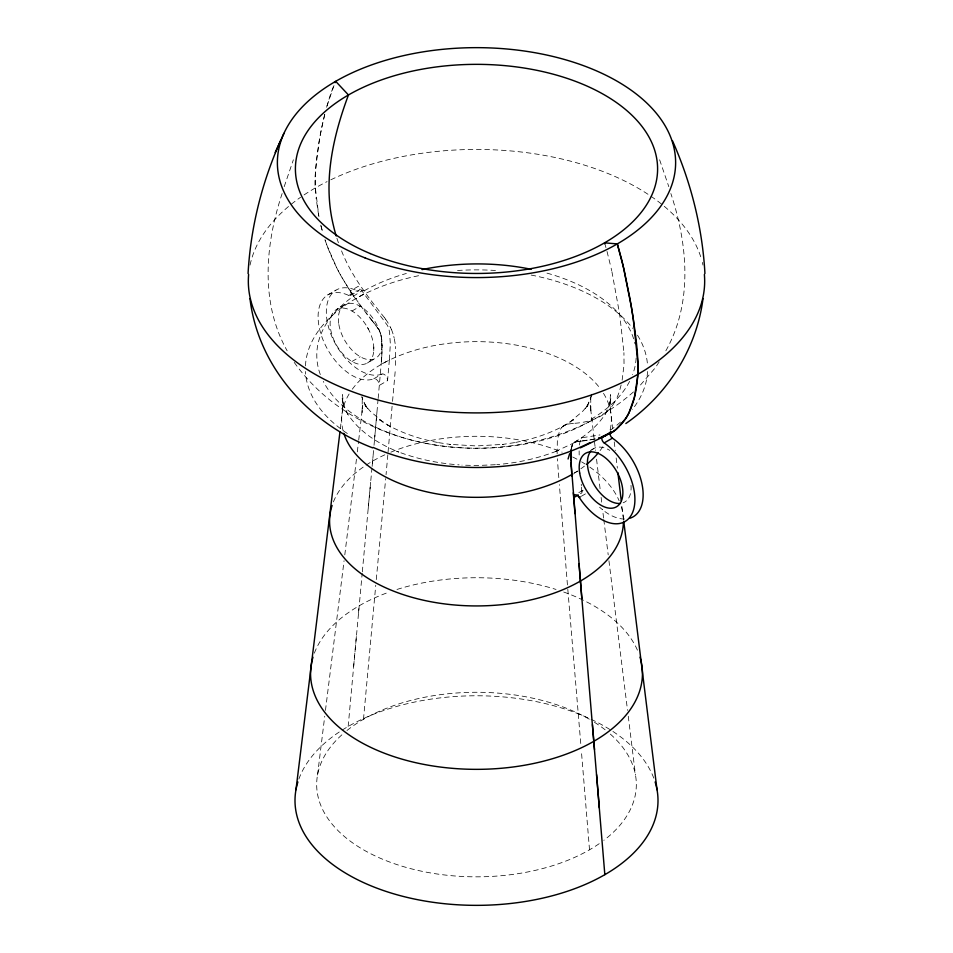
<?xml version="1.0" encoding="UTF-8"?>
<svg xmlns="http://www.w3.org/2000/svg" width="953" height="953" viewBox="0 0 953 953"><rect width="100%" height="100%" fill="white"/><g stroke="black" fill="none" stroke-linecap="round" stroke-linejoin="round"><path stroke-width="0.71" stroke-dasharray="4.76 3.57" d="M373.755 350.633L373.755 347.035M381.784 356.541L382.058 350.478A132.848 76.705 60 0 0 382.105 347.392L381.748 339.935A31.306 18.071 60 0 0 380.878 334.884L379.223 330.262L376.423 326.069M395.638 365.356L395.566 346.475M590.729 397.806L590.884 412.327L590.276 405.501L594.291 440.191M381.76 357.041L381.343 362.485M374.493 439.976L376.911 412.506M389.396 359.698L390.337 343.807L389.574 332.323A28.209 16.284 60 0 0 389.003 329.738L388.133 326.986A9.84 5.682 60 0 0 387.287 325.199L358.447 286.222L350.204 290.975A3.669 2.12 60 0 1 351.049 294.656A3.669 2.12 60 0 1 348.81 295.478A47.912 27.661 60 0 0 320.708 333.276A47.912 27.661 60 0 0 373.743 378.794A4.813 2.776 60 0 1 377.507 380.509A4.813 2.776 60 0 1 379.306 385.405L387.549 380.64L389.396 359.698L381.164 364.451L382.093 348.572L381.343 337.088A28.209 16.284 60 0 0 380.771 334.491L379.89 331.739A9.84 5.682 60 0 0 379.056 329.952L372.552 321.209M388.062 452.139L392.1 406.264M395.161 371.718L392.529 401.535M373.564 450.555L372.063 467.03M374.029 445.265L378.019 399.962M378.15 398.509L381.295 362.974M387.835 454.784L386.048 474.654M353.658 666.135L356.41 635.961M348.167 726.472L362.188 573.325M372.123 466.41L373.088 455.844M363.486 719.301L375.756 585.249M358.471 613.339L359.162 605.798M362.319 571.848L371.92 468.507M376.28 579.603L385.679 478.62M368.192 508.604L370.657 482.242M340.34 428.707L343.271 403.226L342.556 411.219L342.496 394.637L343.211 402.631L342.175 398.64L344.319 406.562L347.809 414.233L345.784 410.862C357.315 430.875 377.864 443.61 398.771 452.091L396.603 451.21C416.568 458.953 437.737 463.349 459.072 464.85M356.446 459.191L344.795 554.86M357.315 451.877L358.531 441.644M358.709 440.191L362.724 405.501L362.116 412.327L362.271 397.806M317.528 775.027L324.735 716.251M325.461 710.39L344.069 560.745M579.436 445.027L579.9 442.216A28.209 16.284 60 0 1 580.46 440.274L581.342 438.535A9.84 5.682 60 0 1 582.188 437.725L599.961 434.925M571.335 448.72L571.657 446.969A28.209 16.284 60 0 1 572.229 445.027L573.777 442.597L576.577 441.632M622.13 380.223L624.036 364.713L623.929 352.658M621.142 384.976L619.617 390.611A108.011 62.362 60 0 1 614.328 402.631M324.782 114.289L323.293 120.519A563.973 325.616 60 0 0 318.779 143.474L315.336 171.802L315.729 194.853M324.663 114.717L321.697 127.821A587.513 339.208 60 0 0 319.743 137.863L316.61 158.567L315.074 176.579A154.767 89.356 60 0 0 314.966 180.32L314.966 183.167A77.884 44.97 60 0 0 315.026 185.573L318.933 216.76M590.455 399.355L591.825 394.161M591.801 394.232L587.31 406.3L588.93 402.809L584.785 409.206L587.965 405.12L582.7 411.291L569.751 422.191L573.527 419.796L561.651 427.266L565.105 425.086C549.524 433.794 532.322 439.25 514.834 442.573L516.049 442.406L502.398 444.467L503.22 444.348L476.5 445.944L449.78 444.348L450.602 444.467L436.95 442.406L438.166 442.573C420.392 439.19 402.916 433.615 387.132 424.645L390.611 426.849L379.473 419.796L383.249 422.191L370.3 411.291L365.035 405.12L368.215 409.206L364.07 402.809L365.69 406.3L361.937 396.96M326.617 107.272L330.036 95.884A323.472 186.752 60 0 1 331.584 91.369L333.836 85.532M327.01 105.831L334.551 83.959M570.823 449.709L573.503 442.835C586.965 434.949 599.401 424.573 607.216 410.862L605.191 414.233L608.681 406.562L610.825 398.64L609.789 402.631L610.504 394.637L610.444 411.219L609.729 403.226L612.66 428.707M282.148 193.53C265.279 244.206 259.943 302.518 287.151 350.799M284.197 186.669L293.369 159.806M665.849 350.799C693.057 302.518 687.721 244.206 670.852 193.53M614.304 402.607C606.334 417.128 589.383 422.429 573.837 423.346M659.166 361.866L655.354 367.727L638.724 387.025M561.603 427.694L562.389 426.849M633.459 391.933C539.636 474.797 368.287 467.184 293.834 361.866M571.323 448.875A31.306 18.071 60 0 1 572.122 445.289L573.11 443.288A9.84 5.682 60 0 1 573.944 442.478L578.126 441.453M327.689 294.953L335.921 290.188M348.81 295.478L357.041 290.713A3.669 2.12 60 0 0 359.281 289.903A3.669 2.12 60 0 0 358.447 286.222M350.204 295.621L358.447 290.868M344.76 304.746L336.528 309.499L337.672 308.927M363.736 294.06L355.493 298.813L354.123 296.812M351.967 311.023L360.21 306.27M351.967 361.473L360.21 356.72M367.417 363.01A30.901 17.845 60 0 0 357.625 315.133A30.901 17.845 60 0 0 330.858 330.584A30.901 17.845 60 0 0 367.417 363.01L375.649 358.257M373.743 378.794L381.974 374.041A4.813 2.776 60 0 1 385.751 375.756A4.813 2.776 60 0 1 387.549 380.64M573.944 442.478L582.188 437.725M590.288 450.566L593.814 448.529M574.409 473.045L578.006 470.961M578.816 492.641L582.926 490.259M580.377 493.761L581.926 492.868A4.813 2.776 60 0 1 583.724 490.056M581.318 496.263L585.952 493.583M574.719 442.537L554.229 452.091L556.397 451.21C537.325 458.572 517.169 463.015 496.799 464.587M567.404 424.168L572.253 423.489M595.446 438.964L576.958 441.584M594.529 439.142L588.513 440.226M585.464 440.667L586.988 440.453M584.701 440.774L579.638 441.31M573.468 423.382L572.539 423.466M578.507 441.418L579.293 441.346M495.357 464.719L476.5 465.541L461.943 465.1M373.707 322.662L376.042 325.581M372.933 321.697L368.299 315.836M372.158 320.72L362.95 308.855M366.012 312.87L367.536 314.847M384.488 317.683C367.953 297.05 351.061 275.369 341.317 250.294M362.974 308.891L350.037 290.713M384.643 317.885L385.596 319.195M361.473 306.89L356.982 300.838M353.777 296.312L351.8 293.381M351.478 292.893L342.52 278.586A116.969 67.532 60 0 1 336.814 268.007L327.487 246.72A121.65 70.236 60 0 1 324.961 239.62M348.965 289.069L340.84 275.631A114.348 66.019 60 0 1 337.159 268.698L332.954 259.895A136.648 78.896 60 0 1 326.402 243.825A118.517 68.425 60 0 1 325.164 240.239M367.417 327.332L368.477 329.261M390.611 327.677L391.397 329.416M659.631 159.806L668.803 186.669M605.262 245.207L605.953 247.601M607.025 251.461L610.921 267.221M361.866 396.758L362.545 399.355M393.78 336.457L394.149 337.946M320.982 225.944L322.579 231.877L320.756 224.968M611.147 268.222L611.695 270.7M394.363 338.863L395.507 345.903M611.921 271.7L619.629 313.966L623.893 352.205M318.647 215.354L316.027 197.736M623.56 519.707L621.761 504.983M603.594 518.039L602.522 509.2M603.785 519.516L608.205 554.86M608.931 560.745L627.539 710.39M628.265 716.251L635.472 775.027M614.232 441.87L615.281 450.638M616.15 457.94L617.365 468.185M594.469 441.644L595.518 450.424M596.554 459.191L600.235 490.045M601.117 497.406L601.819 503.303M567.809 589.335L580.901 745.341M589.514 849.802L581.425 751.595M567.44 584.951L559.363 484.6M581.235 484.207L581.342 485.649M581.461 487.09L581.926 492.868M558.803 477.656L557.362 458.738M557.136 453.771L557.338 440.822L559.22 431.971A33.212 19.179 60 0 1 561.591 427.671M579.174 454.986L579.138 450.876M603.487 393.327A134.826 77.836 0 0 1 609.956 430.565M602.82 446.695A134.826 77.836 0 0 1 599.139 451.829M584.427 466.136A134.826 77.836 0 0 1 580.877 468.757M577.339 471.163A134.826 77.836 0 0 1 574.075 473.2M343.044 430.565A134.826 77.836 0 0 1 349.513 393.327M352.312 389.193A134.826 77.836 0 0 1 476.5 341.65A134.826 77.836 0 0 1 600.688 389.193M298.861 779.089A181.499 104.782 0 0 1 476.5 695.773A181.499 104.782 0 0 1 654.139 779.089M647.552 371.503A171.123 98.802 0 0 1 632.161 409.719M620.463 422.096A171.123 98.802 0 0 1 610.123 430.399M347.333 433.484A171.123 98.802 0 0 1 305.448 371.503M305.448 365.857A171.123 98.802 0 0 1 421.881 275.048M457.535 270.485A171.123 98.802 0 0 1 495.465 270.485M531.119 275.048A171.123 98.802 0 0 1 632.697 328.332M637.497 335.194A171.123 98.802 0 0 1 647.552 365.857M314.347 653.174A165.941 95.8 0 0 1 389.3 592.027M396.984 589.454A165.941 95.8 0 0 1 556.04 589.454M563.723 592.039A165.941 95.8 0 0 1 638.653 653.186M333.395 501.897A146.929 84.829 0 0 1 384.893 454.784M390.873 452.175A146.929 84.829 0 0 1 562.127 452.187M572.717 456.999A146.929 84.829 0 0 1 577.887 459.715M581.616 461.848A146.929 84.829 0 0 1 585.213 464.051M589.8 467.101A146.929 84.829 0 0 1 619.116 500.718M621.273 506.651A146.929 84.829 0 0 1 623.405 519.897M250.043 265.089A228.172 131.728 0 0 1 300.552 197.295M304.067 194.912A228.172 131.728 0 0 1 327.082 181.618M330.81 179.795A228.172 131.728 0 0 1 556.338 157.769A228.172 131.728 0 0 1 701.634 259.764M702.349 262.42A228.172 131.728 0 0 1 702.957 265.089M590.014 421.214A159.711 92.608 0.3 0 1 323.293 381.391M320.315 374.553A159.711 92.608 0.3 0 1 363.045 290.177M636.127 358.066A159.711 91.798 -0.3 0 1 632.625 374.553M629.599 381.367A159.711 91.798 -0.3 0 1 588.906 420.583M364.153 290.82A159.711 91.798 -0.3 0 1 406.335 273.475M546.962 273.118A159.711 91.798 -0.3 0 1 634.96 343.783M338.41 242.729A108.011 62.362 60 0 1 336.909 238.238M610.313 734.096A159.83 92.274 0 0 1 603.809 840.343M599.211 843.679A159.83 92.274 0 0 1 381.438 858.736A159.83 92.274 0 0 1 342.687 734.096M346.963 730.498A159.83 92.274 0 0 1 589.514 719.301M594.446 722.279A159.83 92.274 0 0 1 606.037 730.498M562.365 426.813A31.747 18.321 60 0 1 567.416 424.192M391.409 329.416A33.212 19.179 60 0 1 393.768 336.457M385.584 319.219A31.747 18.321 60 0 1 390.635 327.665M624.596 519.028A47.912 27.661 60 0 1 599.604 507.21M631.005 485.363A30.901 17.845 60 0 1 623.119 502.791M591.718 450.126A30.901 17.845 60 0 1 609.801 450.376M381.974 374.041A47.912 27.661 60 0 1 328.94 328.523A47.912 27.661 60 0 1 357.041 290.713M338.851 324.496A30.901 17.845 60 0 0 374.874 358.662A30.901 17.845 60 0 0 366.893 311.333A30.901 17.845 60 0 0 338.851 324.496"/><path stroke-width="1.43" d="M248.066 273.582C250.556 227.91 261.884 182.547 280.504 140.818M571.145 450.316L570.895 456.392A132.848 76.705 60 0 0 570.942 459.525L570.966 460.573M637.664 376.578L637.974 372.027A77.884 44.97 60 0 0 638.034 369.693L638.034 366.834A154.767 89.356 60 0 0 637.926 362.974L633.257 318.862A587.513 339.208 60 0 0 631.303 306.568L622.964 265.005A323.472 186.752 60 0 0 621.416 258.704L617.306 243.908L604.547 242.836L604.976 244.254M637.617 377.031L634.353 397.627L629.004 412.744A118.517 68.425 60 0 1 626.586 417.128A136.648 78.896 60 0 1 620.034 425.634M571.204 449.78L571.216 465.898M339.995 431.638L295.978 789.739M703.028 298.539C696.607 348.953 667.422 394.733 625.835 423.537M568.071 459.012L569.644 453.699M275.179 152.504L283.934 133.349M335.063 82.708L335.694 81.327L348.453 94.966C333.133 136.005 322.674 181.844 333.383 225.349A108.011 62.362 60 0 0 336.206 235.975M619.236 426.479L615.841 429.589A114.348 66.019 60 0 1 612.16 432.269L601.522 437.26M617.306 243.908L623.953 269.211L629.707 297.431A563.973 325.616 60 0 1 634.221 325.592C638.296 354.206 641.536 385.06 629.254 412.22A121.65 70.236 60 0 1 625.513 418.784L616.293 429.219A116.778 67.425 60 0 1 610.706 433.162L600.878 437.475L608.967 433.246M609.479 432.948L611.028 432.054M578.316 494.952L573.694 497.621A4.813 2.776 60 0 1 575.493 494.81A4.813 2.776 60 0 1 579.257 497.454A47.912 27.661 60 0 0 632.292 513.167A47.912 27.661 60 0 0 604.19 442.919L612.422 438.166A47.912 27.661 60 0 1 641.857 483.409A47.912 27.661 60 0 1 629.695 518.289M572.86 473.939L571.836 474.534A134.826 77.836 0 0 1 436.212 493.773A134.826 77.836 0 0 1 343.819 433.305M579.257 497.454L580.282 496.858M606.144 435.461L580.389 447.839M610.718 432.162L609.432 432.614M599.556 437.915L598.877 438.118M598.603 438.201L599.711 437.856M372.611 447.839C309.451 423.799 257.977 366.976 249.972 298.539M672.496 140.818C691.116 182.547 702.444 227.91 704.934 273.582M623.738 521.172L657.022 789.739M617.889 472.593L621.237 500.575M596.59 774.634L599.342 807.965M604.833 874.663L578.971 563.592M592.444 724.602L594.529 749.618M581.842 598.603L571.026 462.157M571.752 473.45L571.967 476.155M573.301 492.761L574.969 513.596M571.657 472.366L571.24 466.434M655.116 781.96A181.499 104.782 0 0 1 476.5 905.35A181.499 104.782 0 0 1 297.884 781.96M640.011 657.201A165.941 95.8 0 0 1 476.5 769.345A165.941 95.8 0 0 1 312.989 657.213M623.405 522.315A146.929 84.829 0 0 1 461.836 605.512A146.929 84.829 0 0 1 332.097 505.459M598.329 452.83A134.826 77.836 0 0 1 586.691 464.337M590.026 442.597A171.123 98.802 0 0 1 373.088 447.398M704.374 274.452A228.172 131.728 0 0 1 476.5 412.899A228.172 131.728 0 0 1 248.626 274.452M422.036 269.592A159.711 91.798 -0.3 0 1 531.143 269.294M604.19 442.919A3.669 2.12 60 0 1 601.951 439.512A3.669 2.12 60 0 1 602.796 436.808M612.422 438.166A3.669 2.12 60 0 1 610.254 434.997A3.669 2.12 60 0 1 610.766 432.185M620.498 503.41A30.901 17.845 60 0 1 593.814 484.207A30.901 17.845 60 0 1 590.526 451.496M364.892 257.822A199.129 114.968 0 0 0 675.117 170.813A199.129 114.968 0 0 0 389.491 59.205A199.129 114.968 0 0 0 364.892 257.822M370.24 253.569A181.094 104.556 0 0 0 656.629 179.7A181.094 104.556 0 0 0 402.631 73.441A181.094 104.556 0 0 0 370.24 253.569M579.674 473.033A30.901 17.845 60 0 0 615.698 507.21A30.901 17.845 60 0 0 607.716 459.882A30.901 17.845 60 0 0 579.674 473.033"/></g></svg>
